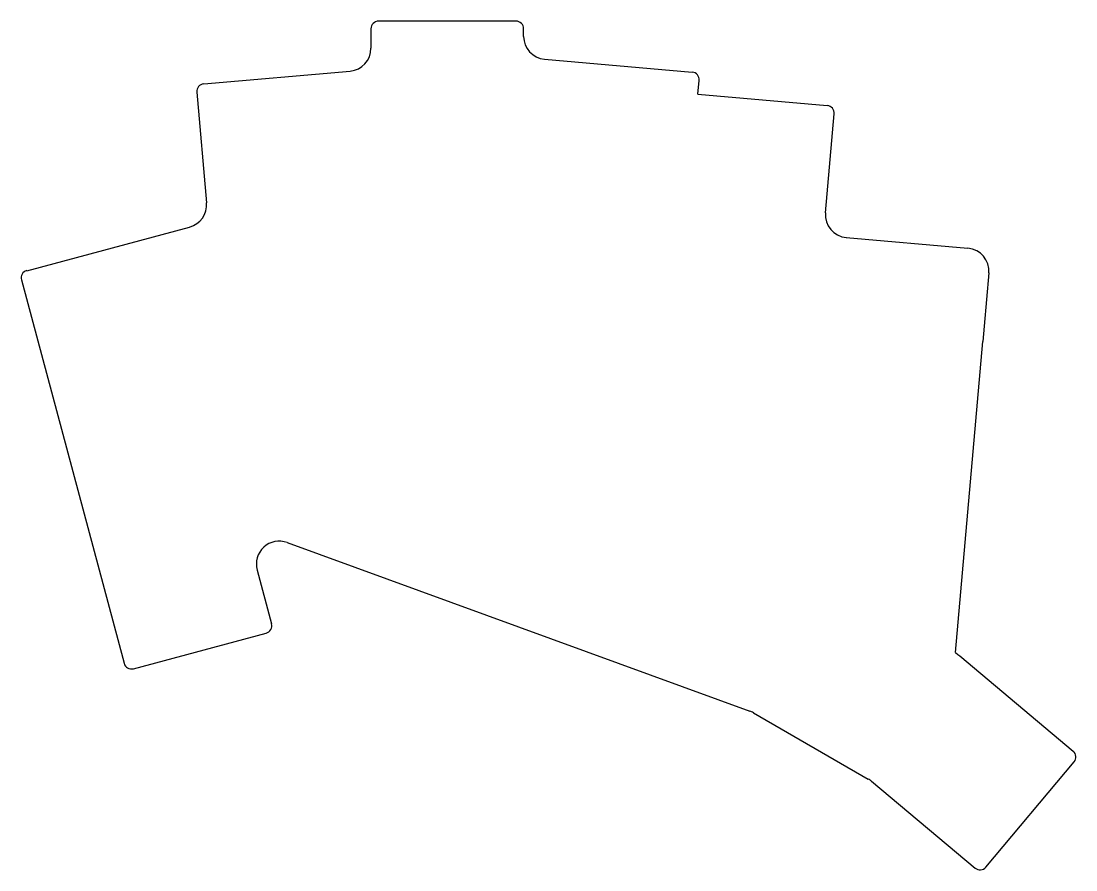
# Model space of a CAD drawing. Header units: millimetres. Extents: x -7 to 131, y -39 to 72.
import ezdxf

# ---------------------------------------------------------------- set-up
doc = ezdxf.new("R2010")
doc.units = ezdxf.units.MM

msp = doc.modelspace()

# ---------------------------------------------------------------- linework, layer by layer
for p, q in [((57.62, 72.29), (39.62, 72.29)), ((38.62, 71.29), (38.62, 68.73)), ((58.62, 70.29), (58.62, 71.29)), ((61.36, 67.3), (80.71, 65.61)), ((16.7, 64.06), (35.89, 65.74)), ((81.46, 62.7), (81.62, 64.53)), ((15.8, 62.98), (17.07, 48.47)), ((81.46, 62.7), (98.39, 61.22)), ((98.17, 47.18), (99.3, 60.14)), ((-6.48, 39.59), (14.85, 45.31)), ((100.89, 43.93), (116.83, 42.54)), ((119.56, 39.29), (118.95, 32.32)), ((-7.19, 38.37), (6.27, -11.86)), ((118.95, 32.32), (118.78, 30.32)), ((115.21, -10.45), (118.78, 30.32)), ((27.62, 3.96), (88.25, -18.11)), ((23.7, 0.36), (25.59, -6.68)), ((7.49, -12.57), (24.88, -7.91)), ((115.21, -10.45), (115.52, -10.71)), ((115.52, -10.71), (115.78, -10.86)), ((115.78, -10.86), (115.75, -10.9)), ((115.75, -10.9), (130.62, -23.38)), ((88.72, -18.33), (103.78, -27.02)), ((119.17, -38.57), (130.74, -24.78)), ((104.21, -27.32), (117.76, -38.7))]:
    msp.add_line(p, q)
for centre, radius, start, end in [((39.62, 71.29), 1, 90, 180), ((57.62, 71.29), 1, 0, 90), ((61.62, 70.29), 3, 180, 265), ((35.62, 68.73), 3, 275, 0), ((80.62, 64.61), 1, 355, 85), ((16.79, 63.07), 1, 95, 185), ((98.3, 60.22), 1, 355, 85), ((14.08, 48.21), 3, 285, 5), ((101.16, 46.92), 3, 175, 265), ((116.57, 39.55), 3, 355, 85), ((-6.22, 38.63), 1, 105, 195), ((26.6, 1.14), 3, 70, 195), ((24.62, -6.94), 1, 285, 15), ((7.24, -11.6), 1, 195, 285), ((87.22, -20.93), 3, 60, 70), ((129.98, -24.14), 1, 320, 50), ((102.28, -29.62), 3, 50, 60), ((118.41, -37.93), 1, 230, 320)]:
    msp.add_arc(centre, radius, start, end)

doc.saveas('drawing.dxf')
